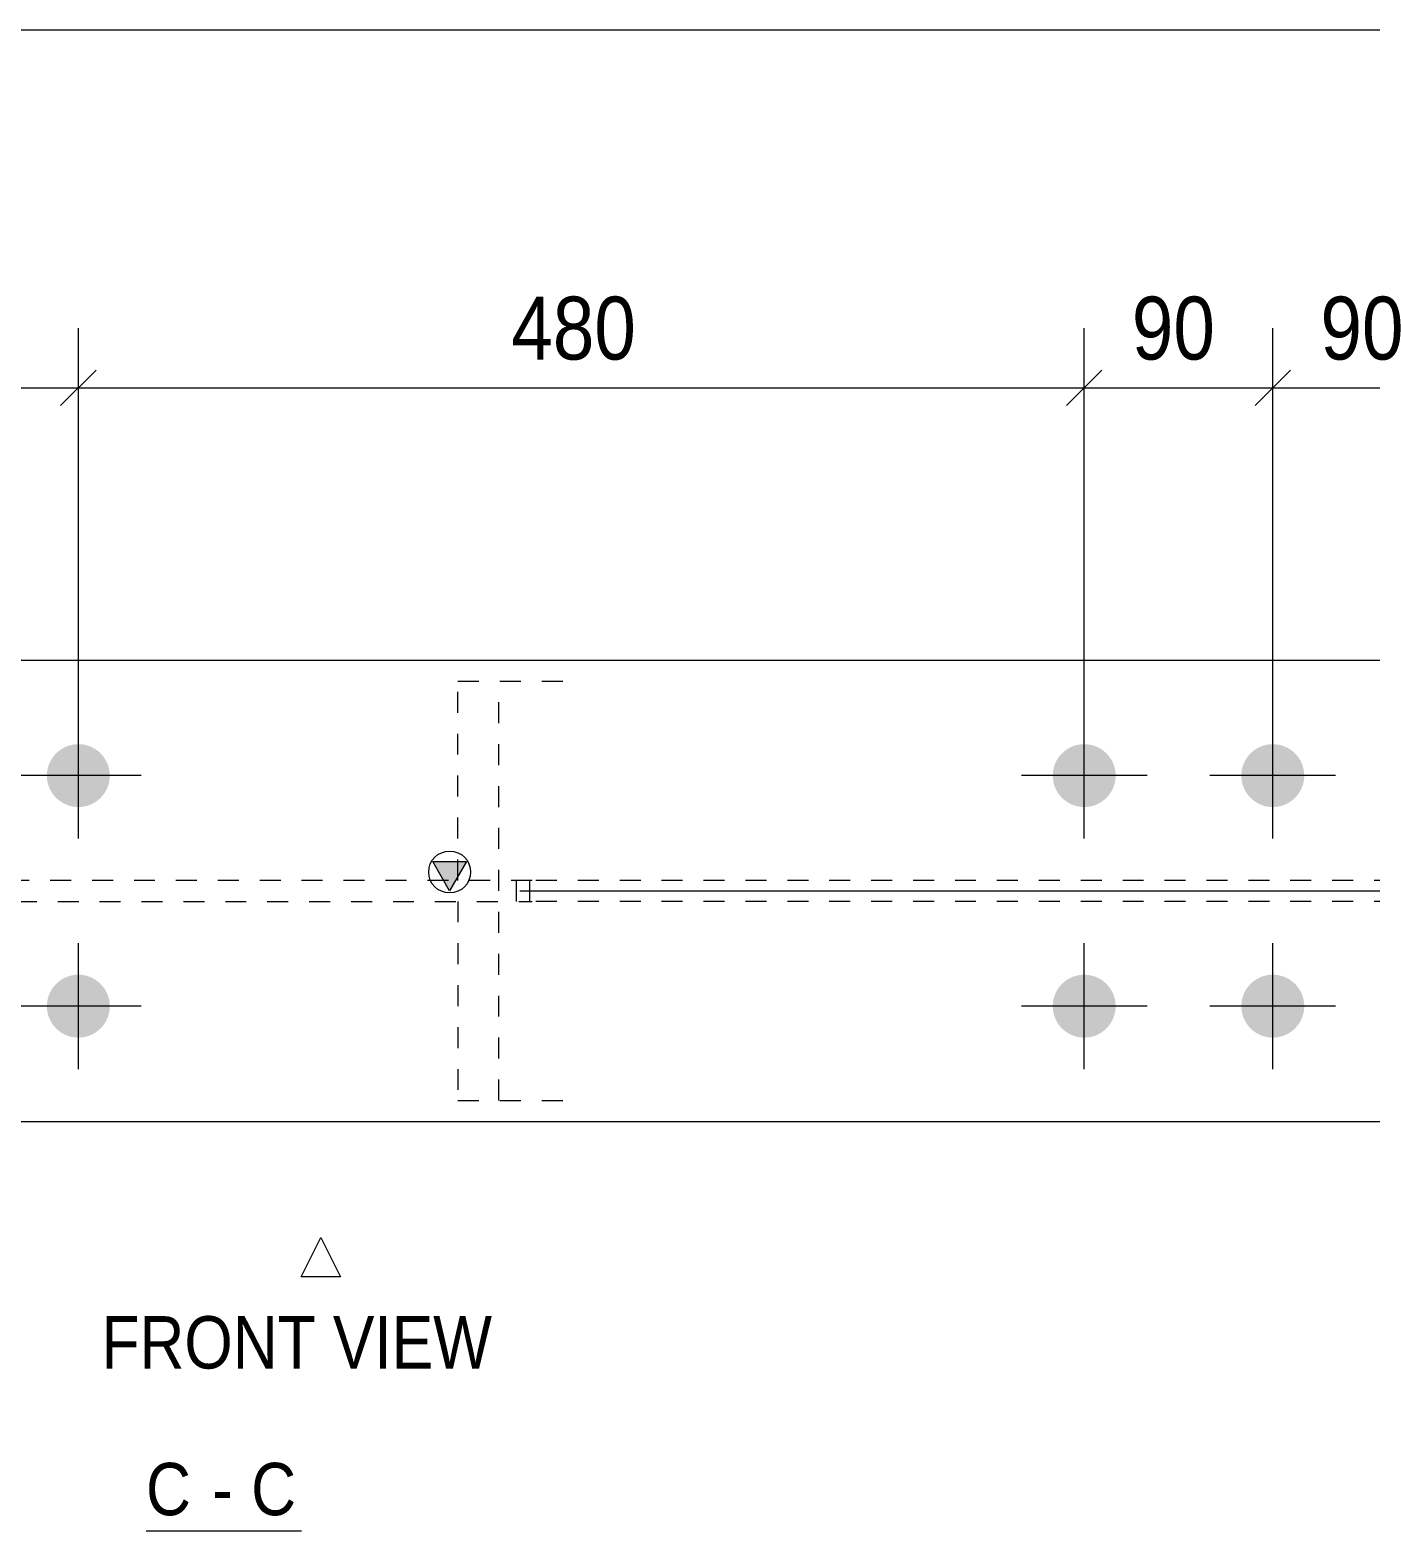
# Model space of a CAD drawing. Header units: millimetres. Extents: x 2 to 579, y 1 to 825.
# Drawn here: x 251.6 to 315.6, y 753.4 to 825 of the extents above; entities that cross this region are included whole.
import ezdxf

# ---------------------------------------------------------------- set-up
doc = ezdxf.new("R2010")
doc.units = ezdxf.units.MM
for name, pattern in [('XKITLINE00', [0]), ('XKITLINE01', [4, 1, -1, 1, -1]), ('XKITLINE03', [6, 3, -1, 1, -1])]:
    doc.linetypes.add(name, pattern=pattern)
for name, color, linetype, lineweight in [('Bolt', 3, 'Continuous', 0), ('Dimensions', 7, 'Continuous', 0), ('DrawingSheet', 5, 'Continuous', 0), ('OtherObjectType', 7, 'Continuous', 0), ('Part', 2, 'Continuous', 0)]:
    doc.layers.add(name, color=color, linetype=linetype, lineweight=lineweight)
doc.styles.add('ARIAL', font='ARIAL.TTF')

# ---------------------------------------------------------------- blocks, each defined once
blk = doc.blocks.new('*A79')
at = {"layer": 'Bolt'}
for points in [[(253.881, 787.928), (253.844, 787.929), (253.807, 787.932), (253.771, 787.935), (253.734, 787.939), (253.698, 787.944), (253.661, 787.95), (253.625, 787.957), (253.589, 787.964), (253.553, 787.973), (253.518, 787.982), (253.482, 787.992), (253.447, 788.003), (253.412, 788.015), (253.378, 788.028), (253.344, 788.042), (253.31, 788.056), (253.276, 788.072), (253.243, 788.088), (253.211, 788.105), (253.178, 788.123), (253.147, 788.141), (253.115, 788.16), (253.084, 788.18), (253.054, 788.201), (253.024, 788.223), (252.995, 788.245), (252.966, 788.268), (252.938, 788.292), (252.91, 788.316), (252.883, 788.341), (252.857, 788.367), (252.831, 788.393), (252.806, 788.42), (252.782, 788.448), (252.758, 788.476), (252.735, 788.505), (252.713, 788.534), (252.691, 788.564), (252.67, 788.594), (252.65, 788.625), (252.631, 788.657), (252.613, 788.688), (252.595, 788.721), (252.578, 788.753), (252.562, 788.786), (252.546, 788.82), (252.532, 788.854), (252.518, 788.888), (252.505, 788.922), (252.493, 788.957), (252.482, 788.992), (252.472, 789.028), (252.463, 789.063), (252.454, 789.099), (252.447, 789.135), (252.44, 789.171), (252.434, 789.208), (252.429, 789.244), (252.425, 789.281), (252.422, 789.317), (252.419, 789.354), (252.418, 789.391), (252.418, 789.428), (252.418, 789.464), (252.419, 789.501), (252.422, 789.538), (252.425, 789.575), (252.429, 789.611), (252.434, 789.648), (252.44, 789.684), (252.447, 789.72), (252.454, 789.756), (252.463, 789.792), (252.472, 789.828), (252.482, 789.863), (252.493, 789.898), (252.505, 789.933), (252.518, 789.968), (252.532, 790.002), (252.546, 790.036), (252.562, 790.069), (252.578, 790.102), (252.595, 790.135), (252.613, 790.167), (252.631, 790.199), (252.65, 790.23), (252.67, 790.261), (252.691, 790.291), (252.713, 790.321), (252.735, 790.351), (252.758, 790.379), (252.782, 790.407), (252.806, 790.435), (252.831, 790.462), (252.857, 790.488), (252.883, 790.514), (252.91, 790.539), (252.938, 790.563), (252.966, 790.587), (252.995, 790.61), (253.024, 790.632), (253.054, 790.654), (253.084, 790.675), (253.115, 790.695), (253.147, 790.714), (253.178, 790.733), (253.211, 790.751), (253.243, 790.768), (253.276, 790.784), (253.31, 790.799), (253.344, 790.814), (253.378, 790.827), (253.412, 790.84), (253.447, 790.852), (253.482, 790.863), (253.518, 790.873), (253.553, 790.883), (253.589, 790.891), (253.625, 790.899), (253.661, 790.906), (253.698, 790.911), (253.734, 790.916), (253.771, 790.92), (253.807, 790.924), (253.844, 790.926), (253.881, 790.927), (253.918, 790.928), (253.954, 790.927), (253.991, 790.926), (254.028, 790.924), (254.065, 790.92), (254.101, 790.916), (254.138, 790.911), (254.174, 790.906), (254.21, 790.899), (254.246, 790.891), (254.282, 790.883), (254.318, 790.873), (254.353, 790.863), (254.388, 790.852), (254.423, 790.84), (254.458, 790.827), (254.492, 790.814), (254.526, 790.799), (254.559, 790.784), (254.592, 790.768), (254.625, 790.751), (254.657, 790.733), (254.689, 790.714), (254.72, 790.695), (254.751, 790.675), (254.781, 790.654), (254.811, 790.632), (254.841, 790.61), (254.869, 790.587), (254.897, 790.563), (254.925, 790.539), (254.952, 790.514), (254.978, 790.488), (255.004, 790.462), (255.029, 790.435), (255.053, 790.407), (255.077, 790.379), (255.1, 790.351), (255.122, 790.321), (255.144, 790.291), (255.165, 790.261), (255.185, 790.23), (255.204, 790.199), (255.223, 790.167), (255.241, 790.135), (255.258, 790.102), (255.274, 790.069), (255.289, 790.036), (255.303, 790.002), (255.317, 789.968), (255.33, 789.933), (255.342, 789.898), (255.353, 789.863), (255.363, 789.828), (255.373, 789.792), (255.381, 789.756), (255.389, 789.72), (255.396, 789.684), (255.401, 789.648), (255.406, 789.611), (255.41, 789.575), (255.414, 789.538), (255.416, 789.501), (255.417, 789.464), (255.418, 789.428), (255.417, 789.391), (255.416, 789.354), (255.414, 789.317), (255.41, 789.281), (255.406, 789.244), (255.401, 789.208), (255.396, 789.171), (255.389, 789.135), (255.381, 789.099), (255.373, 789.063), (255.363, 789.028), (255.353, 788.992), (255.342, 788.957), (255.33, 788.922), (255.317, 788.888), (255.303, 788.854), (255.289, 788.82), (255.274, 788.786), (255.258, 788.753), (255.241, 788.721), (255.223, 788.688), (255.204, 788.657), (255.185, 788.625), (255.165, 788.594), (255.144, 788.564), (255.122, 788.534), (255.1, 788.505), (255.077, 788.476), (255.053, 788.448), (255.029, 788.42), (255.004, 788.393), (254.978, 788.367), (254.952, 788.341), (254.925, 788.316), (254.897, 788.292), (254.869, 788.268), (254.841, 788.245), (254.811, 788.223), (254.781, 788.201), (254.751, 788.18), (254.72, 788.16), (254.689, 788.141), (254.657, 788.123), (254.625, 788.105), (254.592, 788.088), (254.559, 788.072), (254.526, 788.056), (254.492, 788.042), (254.458, 788.028), (254.423, 788.015), (254.388, 788.003), (254.353, 787.992), (254.318, 787.982), (254.282, 787.973), (254.246, 787.964), (254.21, 787.957), (254.174, 787.95), (254.138, 787.944), (254.101, 787.939), (254.065, 787.935), (254.028, 787.932), (253.991, 787.929), (253.954, 787.928), (253.918, 787.928)], [(301.881, 787.928), (301.844, 787.929), (301.807, 787.932), (301.771, 787.935), (301.734, 787.939), (301.698, 787.944), (301.661, 787.95), (301.625, 787.957), (301.589, 787.964), (301.553, 787.973), (301.518, 787.982), (301.482, 787.992), (301.447, 788.003), (301.412, 788.015), (301.378, 788.028), (301.344, 788.042), (301.31, 788.056), (301.276, 788.072), (301.243, 788.088), (301.211, 788.105), (301.178, 788.123), (301.147, 788.141), (301.115, 788.16), (301.084, 788.18), (301.054, 788.201), (301.024, 788.223), (300.995, 788.245), (300.966, 788.268), (300.938, 788.292), (300.91, 788.316), (300.883, 788.341), (300.857, 788.367), (300.831, 788.393), (300.806, 788.42), (300.782, 788.448), (300.758, 788.476), (300.735, 788.505), (300.713, 788.534), (300.691, 788.564), (300.67, 788.594), (300.65, 788.625), (300.631, 788.657), (300.613, 788.688), (300.595, 788.721), (300.578, 788.753), (300.562, 788.786), (300.546, 788.82), (300.532, 788.854), (300.518, 788.888), (300.505, 788.922), (300.493, 788.957), (300.482, 788.992), (300.472, 789.028), (300.463, 789.063), (300.454, 789.099), (300.447, 789.135), (300.44, 789.171), (300.434, 789.208), (300.429, 789.244), (300.425, 789.281), (300.422, 789.317), (300.419, 789.354), (300.418, 789.391), (300.418, 789.428), (300.418, 789.464), (300.419, 789.501), (300.422, 789.538), (300.425, 789.575), (300.429, 789.611), (300.434, 789.648), (300.44, 789.684), (300.447, 789.72), (300.454, 789.756), (300.463, 789.792), (300.472, 789.828), (300.482, 789.863), (300.493, 789.898), (300.505, 789.933), (300.518, 789.968), (300.532, 790.002), (300.546, 790.036), (300.562, 790.069), (300.578, 790.102), (300.595, 790.135), (300.613, 790.167), (300.631, 790.199), (300.65, 790.23), (300.67, 790.261), (300.691, 790.291), (300.713, 790.321), (300.735, 790.351), (300.758, 790.379), (300.782, 790.407), (300.806, 790.435), (300.831, 790.462), (300.857, 790.488), (300.883, 790.514), (300.91, 790.539), (300.938, 790.563), (300.966, 790.587), (300.995, 790.61), (301.024, 790.632), (301.054, 790.654), (301.084, 790.675), (301.115, 790.695), (301.147, 790.714), (301.178, 790.733), (301.211, 790.751), (301.243, 790.768), (301.276, 790.784), (301.31, 790.799), (301.344, 790.814), (301.378, 790.827), (301.412, 790.84), (301.447, 790.852), (301.482, 790.863), (301.518, 790.873), (301.553, 790.883), (301.589, 790.891), (301.625, 790.899), (301.661, 790.906), (301.698, 790.911), (301.734, 790.916), (301.771, 790.92), (301.807, 790.924), (301.844, 790.926), (301.881, 790.927), (301.918, 790.928), (301.954, 790.927), (301.991, 790.926), (302.028, 790.924), (302.065, 790.92), (302.101, 790.916), (302.138, 790.911), (302.174, 790.906), (302.21, 790.899), (302.246, 790.891), (302.282, 790.883), (302.318, 790.873), (302.353, 790.863), (302.388, 790.852), (302.423, 790.84), (302.458, 790.827), (302.492, 790.814), (302.526, 790.799), (302.559, 790.784), (302.592, 790.768), (302.625, 790.751), (302.657, 790.733), (302.689, 790.714), (302.72, 790.695), (302.751, 790.675), (302.781, 790.654), (302.811, 790.632), (302.841, 790.61), (302.869, 790.587), (302.897, 790.563), (302.925, 790.539), (302.952, 790.514), (302.978, 790.488), (303.004, 790.462), (303.029, 790.435), (303.053, 790.407), (303.077, 790.379), (303.1, 790.351), (303.122, 790.321), (303.144, 790.291), (303.165, 790.261), (303.185, 790.23), (303.204, 790.199), (303.223, 790.167), (303.241, 790.135), (303.258, 790.102), (303.274, 790.069), (303.289, 790.036), (303.303, 790.002), (303.317, 789.968), (303.33, 789.933), (303.342, 789.898), (303.353, 789.863), (303.363, 789.828), (303.373, 789.792), (303.381, 789.756), (303.389, 789.72), (303.396, 789.684), (303.401, 789.648), (303.406, 789.611), (303.41, 789.575), (303.414, 789.538), (303.416, 789.501), (303.417, 789.464), (303.418, 789.428), (303.417, 789.391), (303.416, 789.354), (303.414, 789.317), (303.41, 789.281), (303.406, 789.244), (303.401, 789.208), (303.396, 789.171), (303.389, 789.135), (303.381, 789.099), (303.373, 789.063), (303.363, 789.028), (303.353, 788.992), (303.342, 788.957), (303.33, 788.922), (303.317, 788.888), (303.303, 788.854), (303.289, 788.82), (303.274, 788.786), (303.258, 788.753), (303.241, 788.721), (303.223, 788.688), (303.204, 788.657), (303.185, 788.625), (303.165, 788.594), (303.144, 788.564), (303.122, 788.534), (303.1, 788.505), (303.077, 788.476), (303.053, 788.448), (303.029, 788.42), (303.004, 788.393), (302.978, 788.367), (302.952, 788.341), (302.925, 788.316), (302.897, 788.292), (302.869, 788.268), (302.841, 788.245), (302.811, 788.223), (302.781, 788.201), (302.751, 788.18), (302.72, 788.16), (302.689, 788.141), (302.657, 788.123), (302.625, 788.105), (302.592, 788.088), (302.559, 788.072), (302.526, 788.056), (302.492, 788.042), (302.458, 788.028), (302.423, 788.015), (302.388, 788.003), (302.353, 787.992), (302.318, 787.982), (302.282, 787.973), (302.246, 787.964), (302.21, 787.957), (302.174, 787.95), (302.138, 787.944), (302.101, 787.939), (302.065, 787.935), (302.028, 787.932), (301.991, 787.929), (301.954, 787.928), (301.918, 787.928)], [(310.881, 787.928), (310.844, 787.929), (310.807, 787.932), (310.771, 787.935), (310.734, 787.939), (310.698, 787.944), (310.661, 787.95), (310.625, 787.957), (310.589, 787.964), (310.553, 787.973), (310.518, 787.982), (310.482, 787.992), (310.447, 788.003), (310.412, 788.015), (310.378, 788.028), (310.344, 788.042), (310.31, 788.056), (310.276, 788.072), (310.243, 788.088), (310.211, 788.105), (310.178, 788.123), (310.147, 788.141), (310.115, 788.16), (310.084, 788.18), (310.054, 788.201), (310.024, 788.223), (309.995, 788.245), (309.966, 788.268), (309.938, 788.292), (309.91, 788.316), (309.883, 788.341), (309.857, 788.367), (309.831, 788.393), (309.806, 788.42), (309.782, 788.448), (309.758, 788.476), (309.735, 788.505), (309.713, 788.534), (309.691, 788.564), (309.67, 788.594), (309.65, 788.625), (309.631, 788.657), (309.613, 788.688), (309.595, 788.721), (309.578, 788.753), (309.562, 788.786), (309.546, 788.82), (309.532, 788.854), (309.518, 788.888), (309.505, 788.922), (309.493, 788.957), (309.482, 788.992), (309.472, 789.028), (309.463, 789.063), (309.454, 789.099), (309.447, 789.135), (309.44, 789.171), (309.434, 789.208), (309.429, 789.244), (309.425, 789.281), (309.422, 789.317), (309.419, 789.354), (309.418, 789.391), (309.418, 789.428), (309.418, 789.464), (309.419, 789.501), (309.422, 789.538), (309.425, 789.575), (309.429, 789.611), (309.434, 789.648), (309.44, 789.684), (309.447, 789.72), (309.454, 789.756), (309.463, 789.792), (309.472, 789.828), (309.482, 789.863), (309.493, 789.898), (309.505, 789.933), (309.518, 789.968), (309.532, 790.002), (309.546, 790.036), (309.562, 790.069), (309.578, 790.102), (309.595, 790.135), (309.613, 790.167), (309.631, 790.199), (309.65, 790.23), (309.67, 790.261), (309.691, 790.291), (309.713, 790.321), (309.735, 790.351), (309.758, 790.379), (309.782, 790.407), (309.806, 790.435), (309.831, 790.462), (309.857, 790.488), (309.883, 790.514), (309.91, 790.539), (309.938, 790.563), (309.966, 790.587), (309.995, 790.61), (310.024, 790.632), (310.054, 790.654), (310.084, 790.675), (310.115, 790.695), (310.147, 790.714), (310.178, 790.733), (310.211, 790.751), (310.243, 790.768), (310.276, 790.784), (310.31, 790.799), (310.344, 790.814), (310.378, 790.827), (310.412, 790.84), (310.447, 790.852), (310.482, 790.863), (310.518, 790.873), (310.553, 790.883), (310.589, 790.891), (310.625, 790.899), (310.661, 790.906), (310.698, 790.911), (310.734, 790.916), (310.771, 790.92), (310.807, 790.924), (310.844, 790.926), (310.881, 790.927), (310.918, 790.928), (310.954, 790.927), (310.991, 790.926), (311.028, 790.924), (311.065, 790.92), (311.101, 790.916), (311.138, 790.911), (311.174, 790.906), (311.21, 790.899), (311.246, 790.891), (311.282, 790.883), (311.318, 790.873), (311.353, 790.863), (311.388, 790.852), (311.423, 790.84), (311.458, 790.827), (311.492, 790.814), (311.526, 790.799), (311.559, 790.784), (311.592, 790.768), (311.625, 790.751), (311.657, 790.733), (311.689, 790.714), (311.72, 790.695), (311.751, 790.675), (311.781, 790.654), (311.811, 790.632), (311.841, 790.61), (311.869, 790.587), (311.897, 790.563), (311.925, 790.539), (311.952, 790.514), (311.978, 790.488), (312.004, 790.462), (312.029, 790.435), (312.053, 790.407), (312.077, 790.379), (312.1, 790.351), (312.122, 790.321), (312.144, 790.291), (312.165, 790.261), (312.185, 790.23), (312.204, 790.199), (312.223, 790.167), (312.241, 790.135), (312.258, 790.102), (312.274, 790.069), (312.289, 790.036), (312.303, 790.002), (312.317, 789.968), (312.33, 789.933), (312.342, 789.898), (312.353, 789.863), (312.363, 789.828), (312.373, 789.792), (312.381, 789.756), (312.389, 789.72), (312.396, 789.684), (312.401, 789.648), (312.406, 789.611), (312.41, 789.575), (312.414, 789.538), (312.416, 789.501), (312.417, 789.464), (312.418, 789.428), (312.417, 789.391), (312.416, 789.354), (312.414, 789.317), (312.41, 789.281), (312.406, 789.244), (312.401, 789.208), (312.396, 789.171), (312.389, 789.135), (312.381, 789.099), (312.373, 789.063), (312.363, 789.028), (312.353, 788.992), (312.342, 788.957), (312.33, 788.922), (312.317, 788.888), (312.303, 788.854), (312.289, 788.82), (312.274, 788.786), (312.258, 788.753), (312.241, 788.721), (312.223, 788.688), (312.204, 788.657), (312.185, 788.625), (312.165, 788.594), (312.144, 788.564), (312.122, 788.534), (312.1, 788.505), (312.077, 788.476), (312.053, 788.448), (312.029, 788.42), (312.004, 788.393), (311.978, 788.367), (311.952, 788.341), (311.925, 788.316), (311.897, 788.292), (311.869, 788.268), (311.841, 788.245), (311.811, 788.223), (311.781, 788.201), (311.751, 788.18), (311.72, 788.16), (311.689, 788.141), (311.657, 788.123), (311.625, 788.105), (311.592, 788.088), (311.559, 788.072), (311.526, 788.056), (311.492, 788.042), (311.458, 788.028), (311.423, 788.015), (311.388, 788.003), (311.353, 787.992), (311.318, 787.982), (311.282, 787.973), (311.246, 787.964), (311.21, 787.957), (311.174, 787.95), (311.138, 787.944), (311.101, 787.939), (311.065, 787.935), (311.028, 787.932), (310.991, 787.929), (310.954, 787.928), (310.918, 787.928)], [(253.881, 776.928), (253.844, 776.929), (253.807, 776.932), (253.771, 776.935), (253.734, 776.939), (253.698, 776.944), (253.661, 776.95), (253.625, 776.957), (253.589, 776.964), (253.553, 776.973), (253.518, 776.982), (253.482, 776.992), (253.447, 777.003), (253.412, 777.015), (253.378, 777.028), (253.344, 777.042), (253.31, 777.056), (253.276, 777.072), (253.243, 777.088), (253.211, 777.105), (253.178, 777.123), (253.147, 777.141), (253.115, 777.16), (253.084, 777.18), (253.054, 777.201), (253.024, 777.223), (252.995, 777.245), (252.966, 777.268), (252.938, 777.292), (252.91, 777.316), (252.883, 777.341), (252.857, 777.367), (252.831, 777.393), (252.806, 777.42), (252.782, 777.448), (252.758, 777.476), (252.735, 777.505), (252.713, 777.534), (252.691, 777.564), (252.67, 777.594), (252.65, 777.625), (252.631, 777.657), (252.613, 777.688), (252.595, 777.721), (252.578, 777.753), (252.562, 777.786), (252.546, 777.82), (252.532, 777.854), (252.518, 777.888), (252.505, 777.922), (252.493, 777.957), (252.482, 777.992), (252.472, 778.028), (252.463, 778.063), (252.454, 778.099), (252.447, 778.135), (252.44, 778.171), (252.434, 778.208), (252.429, 778.244), (252.425, 778.281), (252.422, 778.317), (252.419, 778.354), (252.418, 778.391), (252.418, 778.428), (252.418, 778.464), (252.419, 778.501), (252.422, 778.538), (252.425, 778.575), (252.429, 778.611), (252.434, 778.648), (252.44, 778.684), (252.447, 778.72), (252.454, 778.756), (252.463, 778.792), (252.472, 778.828), (252.482, 778.863), (252.493, 778.898), (252.505, 778.933), (252.518, 778.968), (252.532, 779.002), (252.546, 779.036), (252.562, 779.069), (252.578, 779.102), (252.595, 779.135), (252.613, 779.167), (252.631, 779.199), (252.65, 779.23), (252.67, 779.261), (252.691, 779.291), (252.713, 779.321), (252.735, 779.351), (252.758, 779.379), (252.782, 779.407), (252.806, 779.435), (252.831, 779.462), (252.857, 779.488), (252.883, 779.514), (252.91, 779.539), (252.938, 779.563), (252.966, 779.587), (252.995, 779.61), (253.024, 779.632), (253.054, 779.654), (253.084, 779.675), (253.115, 779.695), (253.147, 779.714), (253.178, 779.733), (253.211, 779.751), (253.243, 779.768), (253.276, 779.784), (253.31, 779.799), (253.344, 779.814), (253.378, 779.827), (253.412, 779.84), (253.447, 779.852), (253.482, 779.863), (253.518, 779.873), (253.553, 779.883), (253.589, 779.891), (253.625, 779.899), (253.661, 779.906), (253.698, 779.911), (253.734, 779.916), (253.771, 779.92), (253.807, 779.924), (253.844, 779.926), (253.881, 779.927), (253.918, 779.928), (253.954, 779.927), (253.991, 779.926), (254.028, 779.924), (254.065, 779.92), (254.101, 779.916), (254.138, 779.911), (254.174, 779.906), (254.21, 779.899), (254.246, 779.891), (254.282, 779.883), (254.318, 779.873), (254.353, 779.863), (254.388, 779.852), (254.423, 779.84), (254.458, 779.827), (254.492, 779.814), (254.526, 779.799), (254.559, 779.784), (254.592, 779.768), (254.625, 779.751), (254.657, 779.733), (254.689, 779.714), (254.72, 779.695), (254.751, 779.675), (254.781, 779.654), (254.811, 779.632), (254.841, 779.61), (254.869, 779.587), (254.897, 779.563), (254.925, 779.539), (254.952, 779.514), (254.978, 779.488), (255.004, 779.462), (255.029, 779.435), (255.053, 779.407), (255.077, 779.379), (255.1, 779.351), (255.122, 779.321), (255.144, 779.291), (255.165, 779.261), (255.185, 779.23), (255.204, 779.199), (255.223, 779.167), (255.241, 779.135), (255.258, 779.102), (255.274, 779.069), (255.289, 779.036), (255.303, 779.002), (255.317, 778.968), (255.33, 778.933), (255.342, 778.898), (255.353, 778.863), (255.363, 778.828), (255.373, 778.792), (255.381, 778.756), (255.389, 778.72), (255.396, 778.684), (255.401, 778.648), (255.406, 778.611), (255.41, 778.575), (255.414, 778.538), (255.416, 778.501), (255.417, 778.464), (255.418, 778.428), (255.417, 778.391), (255.416, 778.354), (255.414, 778.317), (255.41, 778.281), (255.406, 778.244), (255.401, 778.208), (255.396, 778.171), (255.389, 778.135), (255.381, 778.099), (255.373, 778.063), (255.363, 778.028), (255.353, 777.992), (255.342, 777.957), (255.33, 777.922), (255.317, 777.888), (255.303, 777.854), (255.289, 777.82), (255.274, 777.786), (255.258, 777.753), (255.241, 777.721), (255.223, 777.688), (255.204, 777.657), (255.185, 777.625), (255.165, 777.594), (255.144, 777.564), (255.122, 777.534), (255.1, 777.505), (255.077, 777.476), (255.053, 777.448), (255.029, 777.42), (255.004, 777.393), (254.978, 777.367), (254.952, 777.341), (254.925, 777.316), (254.897, 777.292), (254.869, 777.268), (254.841, 777.245), (254.811, 777.223), (254.781, 777.201), (254.751, 777.18), (254.72, 777.16), (254.689, 777.141), (254.657, 777.123), (254.625, 777.105), (254.592, 777.088), (254.559, 777.072), (254.526, 777.056), (254.492, 777.042), (254.458, 777.028), (254.423, 777.015), (254.388, 777.003), (254.353, 776.992), (254.318, 776.982), (254.282, 776.973), (254.246, 776.964), (254.21, 776.957), (254.174, 776.95), (254.138, 776.944), (254.101, 776.939), (254.065, 776.935), (254.028, 776.932), (253.991, 776.929), (253.954, 776.928), (253.918, 776.928)], [(301.881, 776.928), (301.844, 776.929), (301.807, 776.932), (301.771, 776.935), (301.734, 776.939), (301.698, 776.944), (301.661, 776.95), (301.625, 776.957), (301.589, 776.964), (301.553, 776.973), (301.518, 776.982), (301.482, 776.992), (301.447, 777.003), (301.412, 777.015), (301.378, 777.028), (301.344, 777.042), (301.31, 777.056), (301.276, 777.072), (301.243, 777.088), (301.211, 777.105), (301.178, 777.123), (301.147, 777.141), (301.115, 777.16), (301.084, 777.18), (301.054, 777.201), (301.024, 777.223), (300.995, 777.245), (300.966, 777.268), (300.938, 777.292), (300.91, 777.316), (300.883, 777.341), (300.857, 777.367), (300.831, 777.393), (300.806, 777.42), (300.782, 777.448), (300.758, 777.476), (300.735, 777.505), (300.713, 777.534), (300.691, 777.564), (300.67, 777.594), (300.65, 777.625), (300.631, 777.657), (300.613, 777.688), (300.595, 777.721), (300.578, 777.753), (300.562, 777.786), (300.546, 777.82), (300.532, 777.854), (300.518, 777.888), (300.505, 777.922), (300.493, 777.957), (300.482, 777.992), (300.472, 778.028), (300.463, 778.063), (300.454, 778.099), (300.447, 778.135), (300.44, 778.171), (300.434, 778.208), (300.429, 778.244), (300.425, 778.281), (300.422, 778.317), (300.419, 778.354), (300.418, 778.391), (300.418, 778.428), (300.418, 778.464), (300.419, 778.501), (300.422, 778.538), (300.425, 778.575), (300.429, 778.611), (300.434, 778.648), (300.44, 778.684), (300.447, 778.72), (300.454, 778.756), (300.463, 778.792), (300.472, 778.828), (300.482, 778.863), (300.493, 778.898), (300.505, 778.933), (300.518, 778.968), (300.532, 779.002), (300.546, 779.036), (300.562, 779.069), (300.578, 779.102), (300.595, 779.135), (300.613, 779.167), (300.631, 779.199), (300.65, 779.23), (300.67, 779.261), (300.691, 779.291), (300.713, 779.321), (300.735, 779.351), (300.758, 779.379), (300.782, 779.407), (300.806, 779.435), (300.831, 779.462), (300.857, 779.488), (300.883, 779.514), (300.91, 779.539), (300.938, 779.563), (300.966, 779.587), (300.995, 779.61), (301.024, 779.632), (301.054, 779.654), (301.084, 779.675), (301.115, 779.695), (301.147, 779.714), (301.178, 779.733), (301.211, 779.751), (301.243, 779.768), (301.276, 779.784), (301.31, 779.799), (301.344, 779.814), (301.378, 779.827), (301.412, 779.84), (301.447, 779.852), (301.482, 779.863), (301.518, 779.873), (301.553, 779.883), (301.589, 779.891), (301.625, 779.899), (301.661, 779.906), (301.698, 779.911), (301.734, 779.916), (301.771, 779.92), (301.807, 779.924), (301.844, 779.926), (301.881, 779.927), (301.918, 779.928), (301.954, 779.927), (301.991, 779.926), (302.028, 779.924), (302.065, 779.92), (302.101, 779.916), (302.138, 779.911), (302.174, 779.906), (302.21, 779.899), (302.246, 779.891), (302.282, 779.883), (302.318, 779.873), (302.353, 779.863), (302.388, 779.852), (302.423, 779.84), (302.458, 779.827), (302.492, 779.814), (302.526, 779.799), (302.559, 779.784), (302.592, 779.768), (302.625, 779.751), (302.657, 779.733), (302.689, 779.714), (302.72, 779.695), (302.751, 779.675), (302.781, 779.654), (302.811, 779.632), (302.841, 779.61), (302.869, 779.587), (302.897, 779.563), (302.925, 779.539), (302.952, 779.514), (302.978, 779.488), (303.004, 779.462), (303.029, 779.435), (303.053, 779.407), (303.077, 779.379), (303.1, 779.351), (303.122, 779.321), (303.144, 779.291), (303.165, 779.261), (303.185, 779.23), (303.204, 779.199), (303.223, 779.167), (303.241, 779.135), (303.258, 779.102), (303.274, 779.069), (303.289, 779.036), (303.303, 779.002), (303.317, 778.968), (303.33, 778.933), (303.342, 778.898), (303.353, 778.863), (303.363, 778.828), (303.373, 778.792), (303.381, 778.756), (303.389, 778.72), (303.396, 778.684), (303.401, 778.648), (303.406, 778.611), (303.41, 778.575), (303.414, 778.538), (303.416, 778.501), (303.417, 778.464), (303.418, 778.428), (303.417, 778.391), (303.416, 778.354), (303.414, 778.317), (303.41, 778.281), (303.406, 778.244), (303.401, 778.208), (303.396, 778.171), (303.389, 778.135), (303.381, 778.099), (303.373, 778.063), (303.363, 778.028), (303.353, 777.992), (303.342, 777.957), (303.33, 777.922), (303.317, 777.888), (303.303, 777.854), (303.289, 777.82), (303.274, 777.786), (303.258, 777.753), (303.241, 777.721), (303.223, 777.688), (303.204, 777.657), (303.185, 777.625), (303.165, 777.594), (303.144, 777.564), (303.122, 777.534), (303.1, 777.505), (303.077, 777.476), (303.053, 777.448), (303.029, 777.42), (303.004, 777.393), (302.978, 777.367), (302.952, 777.341), (302.925, 777.316), (302.897, 777.292), (302.869, 777.268), (302.841, 777.245), (302.811, 777.223), (302.781, 777.201), (302.751, 777.18), (302.72, 777.16), (302.689, 777.141), (302.657, 777.123), (302.625, 777.105), (302.592, 777.088), (302.559, 777.072), (302.526, 777.056), (302.492, 777.042), (302.458, 777.028), (302.423, 777.015), (302.388, 777.003), (302.353, 776.992), (302.318, 776.982), (302.282, 776.973), (302.246, 776.964), (302.21, 776.957), (302.174, 776.95), (302.138, 776.944), (302.101, 776.939), (302.065, 776.935), (302.028, 776.932), (301.991, 776.929), (301.954, 776.928), (301.918, 776.928)], [(310.881, 776.928), (310.844, 776.929), (310.807, 776.932), (310.771, 776.935), (310.734, 776.939), (310.698, 776.944), (310.661, 776.95), (310.625, 776.957), (310.589, 776.964), (310.553, 776.973), (310.518, 776.982), (310.482, 776.992), (310.447, 777.003), (310.412, 777.015), (310.378, 777.028), (310.344, 777.042), (310.31, 777.056), (310.276, 777.072), (310.243, 777.088), (310.211, 777.105), (310.178, 777.123), (310.147, 777.141), (310.115, 777.16), (310.084, 777.18), (310.054, 777.201), (310.024, 777.223), (309.995, 777.245), (309.966, 777.268), (309.938, 777.292), (309.91, 777.316), (309.883, 777.341), (309.857, 777.367), (309.831, 777.393), (309.806, 777.42), (309.782, 777.448), (309.758, 777.476), (309.735, 777.505), (309.713, 777.534), (309.691, 777.564), (309.67, 777.594), (309.65, 777.625), (309.631, 777.657), (309.613, 777.688), (309.595, 777.721), (309.578, 777.753), (309.562, 777.786), (309.546, 777.82), (309.532, 777.854), (309.518, 777.888), (309.505, 777.922), (309.493, 777.957), (309.482, 777.992), (309.472, 778.028), (309.463, 778.063), (309.454, 778.099), (309.447, 778.135), (309.44, 778.171), (309.434, 778.208), (309.429, 778.244), (309.425, 778.281), (309.422, 778.317), (309.419, 778.354), (309.418, 778.391), (309.418, 778.428), (309.418, 778.464), (309.419, 778.501), (309.422, 778.538), (309.425, 778.575), (309.429, 778.611), (309.434, 778.648), (309.44, 778.684), (309.447, 778.72), (309.454, 778.756), (309.463, 778.792), (309.472, 778.828), (309.482, 778.863), (309.493, 778.898), (309.505, 778.933), (309.518, 778.968), (309.532, 779.002), (309.546, 779.036), (309.562, 779.069), (309.578, 779.102), (309.595, 779.135), (309.613, 779.167), (309.631, 779.199), (309.65, 779.23), (309.67, 779.261), (309.691, 779.291), (309.713, 779.321), (309.735, 779.351), (309.758, 779.379), (309.782, 779.407), (309.806, 779.435), (309.831, 779.462), (309.857, 779.488), (309.883, 779.514), (309.91, 779.539), (309.938, 779.563), (309.966, 779.587), (309.995, 779.61), (310.024, 779.632), (310.054, 779.654), (310.084, 779.675), (310.115, 779.695), (310.147, 779.714), (310.178, 779.733), (310.211, 779.751), (310.243, 779.768), (310.276, 779.784), (310.31, 779.799), (310.344, 779.814), (310.378, 779.827), (310.412, 779.84), (310.447, 779.852), (310.482, 779.863), (310.518, 779.873), (310.553, 779.883), (310.589, 779.891), (310.625, 779.899), (310.661, 779.906), (310.698, 779.911), (310.734, 779.916), (310.771, 779.92), (310.807, 779.924), (310.844, 779.926), (310.881, 779.927), (310.918, 779.928), (310.954, 779.927), (310.991, 779.926), (311.028, 779.924), (311.065, 779.92), (311.101, 779.916), (311.138, 779.911), (311.174, 779.906), (311.21, 779.899), (311.246, 779.891), (311.282, 779.883), (311.318, 779.873), (311.353, 779.863), (311.388, 779.852), (311.423, 779.84), (311.458, 779.827), (311.492, 779.814), (311.526, 779.799), (311.559, 779.784), (311.592, 779.768), (311.625, 779.751), (311.657, 779.733), (311.689, 779.714), (311.72, 779.695), (311.751, 779.675), (311.781, 779.654), (311.811, 779.632), (311.841, 779.61), (311.869, 779.587), (311.897, 779.563), (311.925, 779.539), (311.952, 779.514), (311.978, 779.488), (312.004, 779.462), (312.029, 779.435), (312.053, 779.407), (312.077, 779.379), (312.1, 779.351), (312.122, 779.321), (312.144, 779.291), (312.165, 779.261), (312.185, 779.23), (312.204, 779.199), (312.223, 779.167), (312.241, 779.135), (312.258, 779.102), (312.274, 779.069), (312.289, 779.036), (312.303, 779.002), (312.317, 778.968), (312.33, 778.933), (312.342, 778.898), (312.353, 778.863), (312.363, 778.828), (312.373, 778.792), (312.381, 778.756), (312.389, 778.72), (312.396, 778.684), (312.401, 778.648), (312.406, 778.611), (312.41, 778.575), (312.414, 778.538), (312.416, 778.501), (312.417, 778.464), (312.418, 778.428), (312.417, 778.391), (312.416, 778.354), (312.414, 778.317), (312.41, 778.281), (312.406, 778.244), (312.401, 778.208), (312.396, 778.171), (312.389, 778.135), (312.381, 778.099), (312.373, 778.063), (312.363, 778.028), (312.353, 777.992), (312.342, 777.957), (312.33, 777.922), (312.317, 777.888), (312.303, 777.854), (312.289, 777.82), (312.274, 777.786), (312.258, 777.753), (312.241, 777.721), (312.223, 777.688), (312.204, 777.657), (312.185, 777.625), (312.165, 777.594), (312.144, 777.564), (312.122, 777.534), (312.1, 777.505), (312.077, 777.476), (312.053, 777.448), (312.029, 777.42), (312.004, 777.393), (311.978, 777.367), (311.952, 777.341), (311.925, 777.316), (311.897, 777.292), (311.869, 777.268), (311.841, 777.245), (311.811, 777.223), (311.781, 777.201), (311.751, 777.18), (311.72, 777.16), (311.689, 777.141), (311.657, 777.123), (311.625, 777.105), (311.592, 777.088), (311.559, 777.072), (311.526, 777.056), (311.492, 777.042), (311.458, 777.028), (311.423, 777.015), (311.388, 777.003), (311.353, 776.992), (311.318, 776.982), (311.282, 776.973), (311.246, 776.964), (311.21, 776.957), (311.174, 776.95), (311.138, 776.944), (311.101, 776.939), (311.065, 776.935), (311.028, 776.932), (310.991, 776.929), (310.954, 776.928), (310.918, 776.928)]]:
    blk.add_hatch(color=3, dxfattribs=at).paths.add_polyline_path(points, flags=17)
at = {"layer": 'Bolt', "color": 3, "linetype": 'XKITLINE00', "lineweight": 0}
for p, q in [((253.918, 786.428), (253.918, 792.428)), ((301.918, 786.428), (301.918, 792.428)), ((310.918, 786.428), (310.918, 792.428)), ((256.918, 789.428), (250.918, 789.428)), ((304.918, 789.428), (298.918, 789.428)), ((313.918, 789.428), (307.918, 789.428)), ((253.918, 775.428), (253.918, 781.428)), ((301.918, 775.428), (301.918, 781.428)), ((310.918, 775.428), (310.918, 781.428)), ((256.918, 778.428), (250.918, 778.428)), ((304.918, 778.428), (298.918, 778.428)), ((313.918, 778.428), (307.918, 778.428))]:
    blk.add_line(p, q, dxfattribs=at)
blk = doc.blocks.new('*A82')
at = {"layer": 'Part', "color": 2, "linetype": 'XKITLINE00', "lineweight": 0}
for p, q in [((200.987, 794.928), (342.89, 794.928)), ((200.987, 772.928), (342.89, 772.928))]:
    blk.add_line(p, q, dxfattribs=at)
blk = doc.blocks.new('*A83')
at = {"layer": 'Part'}
blk.add_hatch(color=2, dxfattribs=at).paths.add_polyline_path([(270.836, 785.328), (272.436, 785.328), (271.636, 783.928)], flags=17)
at = {"layer": 'Part', "color": 7, "linetype": 'XKITLINE01', "lineweight": 0}
for p, q in [((218.475, 793.928), (212.982, 793.928)), ((212.982, 793.928), (212.982, 773.928)), ((214.934, 784.428), (214.934, 793.928)), ((272.033, 784.428), (272.033, 793.928)), ((272.033, 793.928), (277.526, 793.928)), ((273.985, 773.928), (273.985, 793.928)), ((275.574, 784.428), (214.934, 784.428)), ((214.934, 773.928), (214.934, 783.428)), ((214.934, 783.428), (275.574, 783.428)), ((272.033, 783.428), (272.033, 773.928)), ((212.982, 773.928), (218.475, 773.928)), ((272.033, 773.928), (277.526, 773.928))]:
    blk.add_line(p, q, dxfattribs=at)
at = {"layer": 'Part', "color": 2, "linetype": 'XKITLINE00', "lineweight": 0}
for p, q in [((271.636, 783.928), (270.836, 785.328)), ((270.836, 785.328), (272.436, 785.328)), ((272.436, 785.328), (271.636, 783.928))]:
    blk.add_line(p, q, dxfattribs=at)
at = {"layer": 'Part', "color": 7, "linetype": 'XKITLINE03', "lineweight": 0}
blk.add_line((247.025, 783.928), (237.755, 783.928), dxfattribs=at)
at = {"layer": 'Part', "color": 2, "linetype": 'XKITLINE00', "lineweight": 0}
blk.add_circle((271.636, 784.828), 1, dxfattribs=at)
blk = doc.blocks.new('*A86')
at = {"layer": 'Part', "color": 7, "linetype": 'XKITLINE01', "lineweight": 0}
for p, q in [((328.577, 793.928), (323.985, 793.928)), ((323.985, 784.428), (323.985, 793.928)), ((325.809, 773.928), (325.809, 793.928)), ((326.754, 784.428), (274.825, 784.428)), ((274.825, 783.428), (274.825, 784.428)), ((275.466, 783.428), (275.466, 784.428)), ((326.754, 783.428), (274.825, 783.428)), ((323.985, 773.928), (323.985, 783.428)), ((328.577, 773.928), (323.985, 773.928))]:
    blk.add_line(p, q, dxfattribs=at)
at = {"layer": 'Part', "color": 7, "linetype": 'XKITLINE03', "lineweight": 0}
blk.add_line((292.524, 783.928), (300.088, 783.928), dxfattribs=at)
blk = doc.blocks.new('*A88')
at = {"layer": 'DrawingSheet', "color": 5, "linetype": 'XKITLINE00', "lineweight": 0}
blk.add_line((579, 825), (5, 825), dxfattribs=at)
blk = doc.blocks.new('*A214')
at = {"layer": 'Dimensions', "color": 7, "linetype": 'XKITLINE00', "lineweight": 0}
for p, q in [((354.635, 784.776), (356.332, 783.079)), ((274.985, 783.928), (357.884, 783.928)), ((355.484, 778.428), (355.484, 783.928)), ((354.635, 779.276), (356.332, 777.579)), ((337.918, 778.428), (357.884, 778.428))]:
    blk.add_line(p, q, dxfattribs=at)
at = {"layer": 'Dimensions', "color": 3}
for p in [(355.484, 783.928), (355.484, 778.428)]:
    blk.add_point(p, dxfattribs=at)
at = {"layer": 'Dimensions', "color": 3, "style": 'ARIAL', "width": 0.85}
blk.add_text('55', height=3, rotation=90.00021, dxfattribs=at).set_placement((354.134, 778.953))
blk = doc.blocks.new('*A215')
at = {"layer": 'Dimensions', "color": 7, "linetype": 'XKITLINE00', "lineweight": 0}
for p, q in [((354.635, 790.276), (356.332, 788.579)), ((337.918, 789.428), (358.334, 789.428)), ((355.484, 783.928), (355.484, 789.428)), ((354.635, 784.776), (356.332, 783.079)), ((274.985, 783.928), (358.334, 783.928))]:
    blk.add_line(p, q, dxfattribs=at)
at = {"layer": 'Dimensions', "color": 3}
for p in [(355.484, 789.428), (355.484, 783.928)]:
    blk.add_point(p, dxfattribs=at)
at = {"layer": 'Dimensions', "color": 3, "style": 'ARIAL', "width": 0.85}
blk.add_text('55', height=3, rotation=90.00021, dxfattribs=at).set_placement((359.834, 784.453))
blk = doc.blocks.new('*A221')
at = {"layer": 'Dimensions', "color": 7, "linetype": 'XKITLINE00', "lineweight": 0}
for p, q in [((244.918, 790.428), (244.918, 810.778)), ((253.918, 790.428), (253.918, 810.778)), ((245.766, 808.776), (244.069, 807.079)), ((254.766, 808.776), (253.069, 807.079)), ((244.918, 807.928), (253.918, 807.928))]:
    blk.add_line(p, q, dxfattribs=at)
at = {"layer": 'Dimensions', "color": 3}
for p in [(244.918, 807.928), (253.918, 807.928)]:
    blk.add_point(p, dxfattribs=at)
at = {"layer": 'Dimensions', "color": 3, "style": 'ARIAL', "width": 0.85}
blk.add_text('90', height=3, dxfattribs=at).set_placement((247.193, 809.278))
blk = doc.blocks.new('*A222')
at = {"layer": 'Dimensions', "color": 7, "linetype": 'XKITLINE00', "lineweight": 0}
for p, q in [((253.918, 790.428), (253.918, 810.778)), ((301.918, 790.428), (301.918, 810.778)), ((254.766, 808.776), (253.069, 807.079)), ((302.766, 808.776), (301.069, 807.079)), ((253.918, 807.928), (301.918, 807.928))]:
    blk.add_line(p, q, dxfattribs=at)
at = {"layer": 'Dimensions', "color": 3}
for p in [(253.918, 807.928), (301.918, 807.928)]:
    blk.add_point(p, dxfattribs=at)
at = {"layer": 'Dimensions', "color": 3, "style": 'ARIAL', "width": 0.85}
blk.add_text('480', height=3, dxfattribs=at).set_placement((274.58, 809.278))
blk = doc.blocks.new('*A223')
at = {"layer": 'Dimensions', "color": 7, "linetype": 'XKITLINE00', "lineweight": 0}
for p, q in [((301.918, 790.428), (301.918, 810.778)), ((310.918, 790.428), (310.918, 810.778)), ((302.766, 808.776), (301.069, 807.079)), ((311.766, 808.776), (310.069, 807.079)), ((301.918, 807.928), (310.918, 807.928))]:
    blk.add_line(p, q, dxfattribs=at)
at = {"layer": 'Dimensions', "color": 3}
for p in [(301.918, 807.928), (310.918, 807.928)]:
    blk.add_point(p, dxfattribs=at)
at = {"layer": 'Dimensions', "color": 3, "style": 'ARIAL', "width": 0.85}
blk.add_text('90', height=3, dxfattribs=at).set_placement((304.193, 809.278))
blk = doc.blocks.new('*A224')
at = {"layer": 'Dimensions', "color": 7, "linetype": 'XKITLINE00', "lineweight": 0}
for p, q in [((310.918, 790.428), (310.918, 810.778)), ((319.918, 790.428), (319.918, 810.778)), ((311.766, 808.776), (310.069, 807.079)), ((320.766, 808.776), (319.069, 807.079)), ((310.918, 807.928), (319.918, 807.928))]:
    blk.add_line(p, q, dxfattribs=at)
at = {"layer": 'Dimensions', "color": 3}
for p in [(310.918, 807.928), (319.918, 807.928)]:
    blk.add_point(p, dxfattribs=at)
at = {"layer": 'Dimensions', "color": 3, "style": 'ARIAL', "width": 0.85}
blk.add_text('90', height=3, dxfattribs=at).set_placement((313.193, 809.278))
blk = doc.blocks.new('*A233')
at = {"layer": 'OtherObjectType', "color": 7, "linetype": 'XKITLINE00', "lineweight": 0}
for p, q in [((167.159, 789.945), (167.159, 791.82)), ((167.159, 791.82), (169.034, 790.883)), ((169.034, 790.883), (167.159, 789.945)), ((169.034, 790.883), (169.034, 790.883)), ((264.546, 765.513), (265.484, 767.388)), ((265.484, 767.388), (266.421, 765.513)), ((265.484, 767.388), (265.484, 767.388)), ((266.421, 765.513), (264.546, 765.513)), ((257.147, 753.388), (264.571, 753.388))]:
    blk.add_line(p, q, dxfattribs=at)
at = {"layer": 'OtherObjectType', "color": 7, "style": 'ARIAL', "width": 0.85}
blk.add_text('TOP VIEW', height=2.5, rotation=90, dxfattribs=at).set_placement((165.284, 782.732))
for s, p in [('FRONT VIEW', (255.02, 761.138)), ('C', (257.147, 754.138)), ('C', (262.164, 754.138)), ('-', (260.304, 754.138))]:
    blk.add_text(s, height=2.5, dxfattribs=at).set_placement(p)

msp = doc.modelspace()

# ---------------------------------------------------------------- block references
at = {"lineweight": 0}
for name in ['*A88', '*A221', '*A222', '*A223', '*A224', '*A82', '*A86', '*A79', '*A215', '*A214']:
    msp.add_blockref(name, (0, 0), dxfattribs=at)
at = {"layer": 'OtherObjectType', "lineweight": 0}
msp.add_blockref('*A233', (0, 0), dxfattribs=at)
at = {"layer": 'Part', "lineweight": 0}
msp.add_blockref('*A83', (0, 0), dxfattribs=at)

doc.saveas('drawing.dxf')
